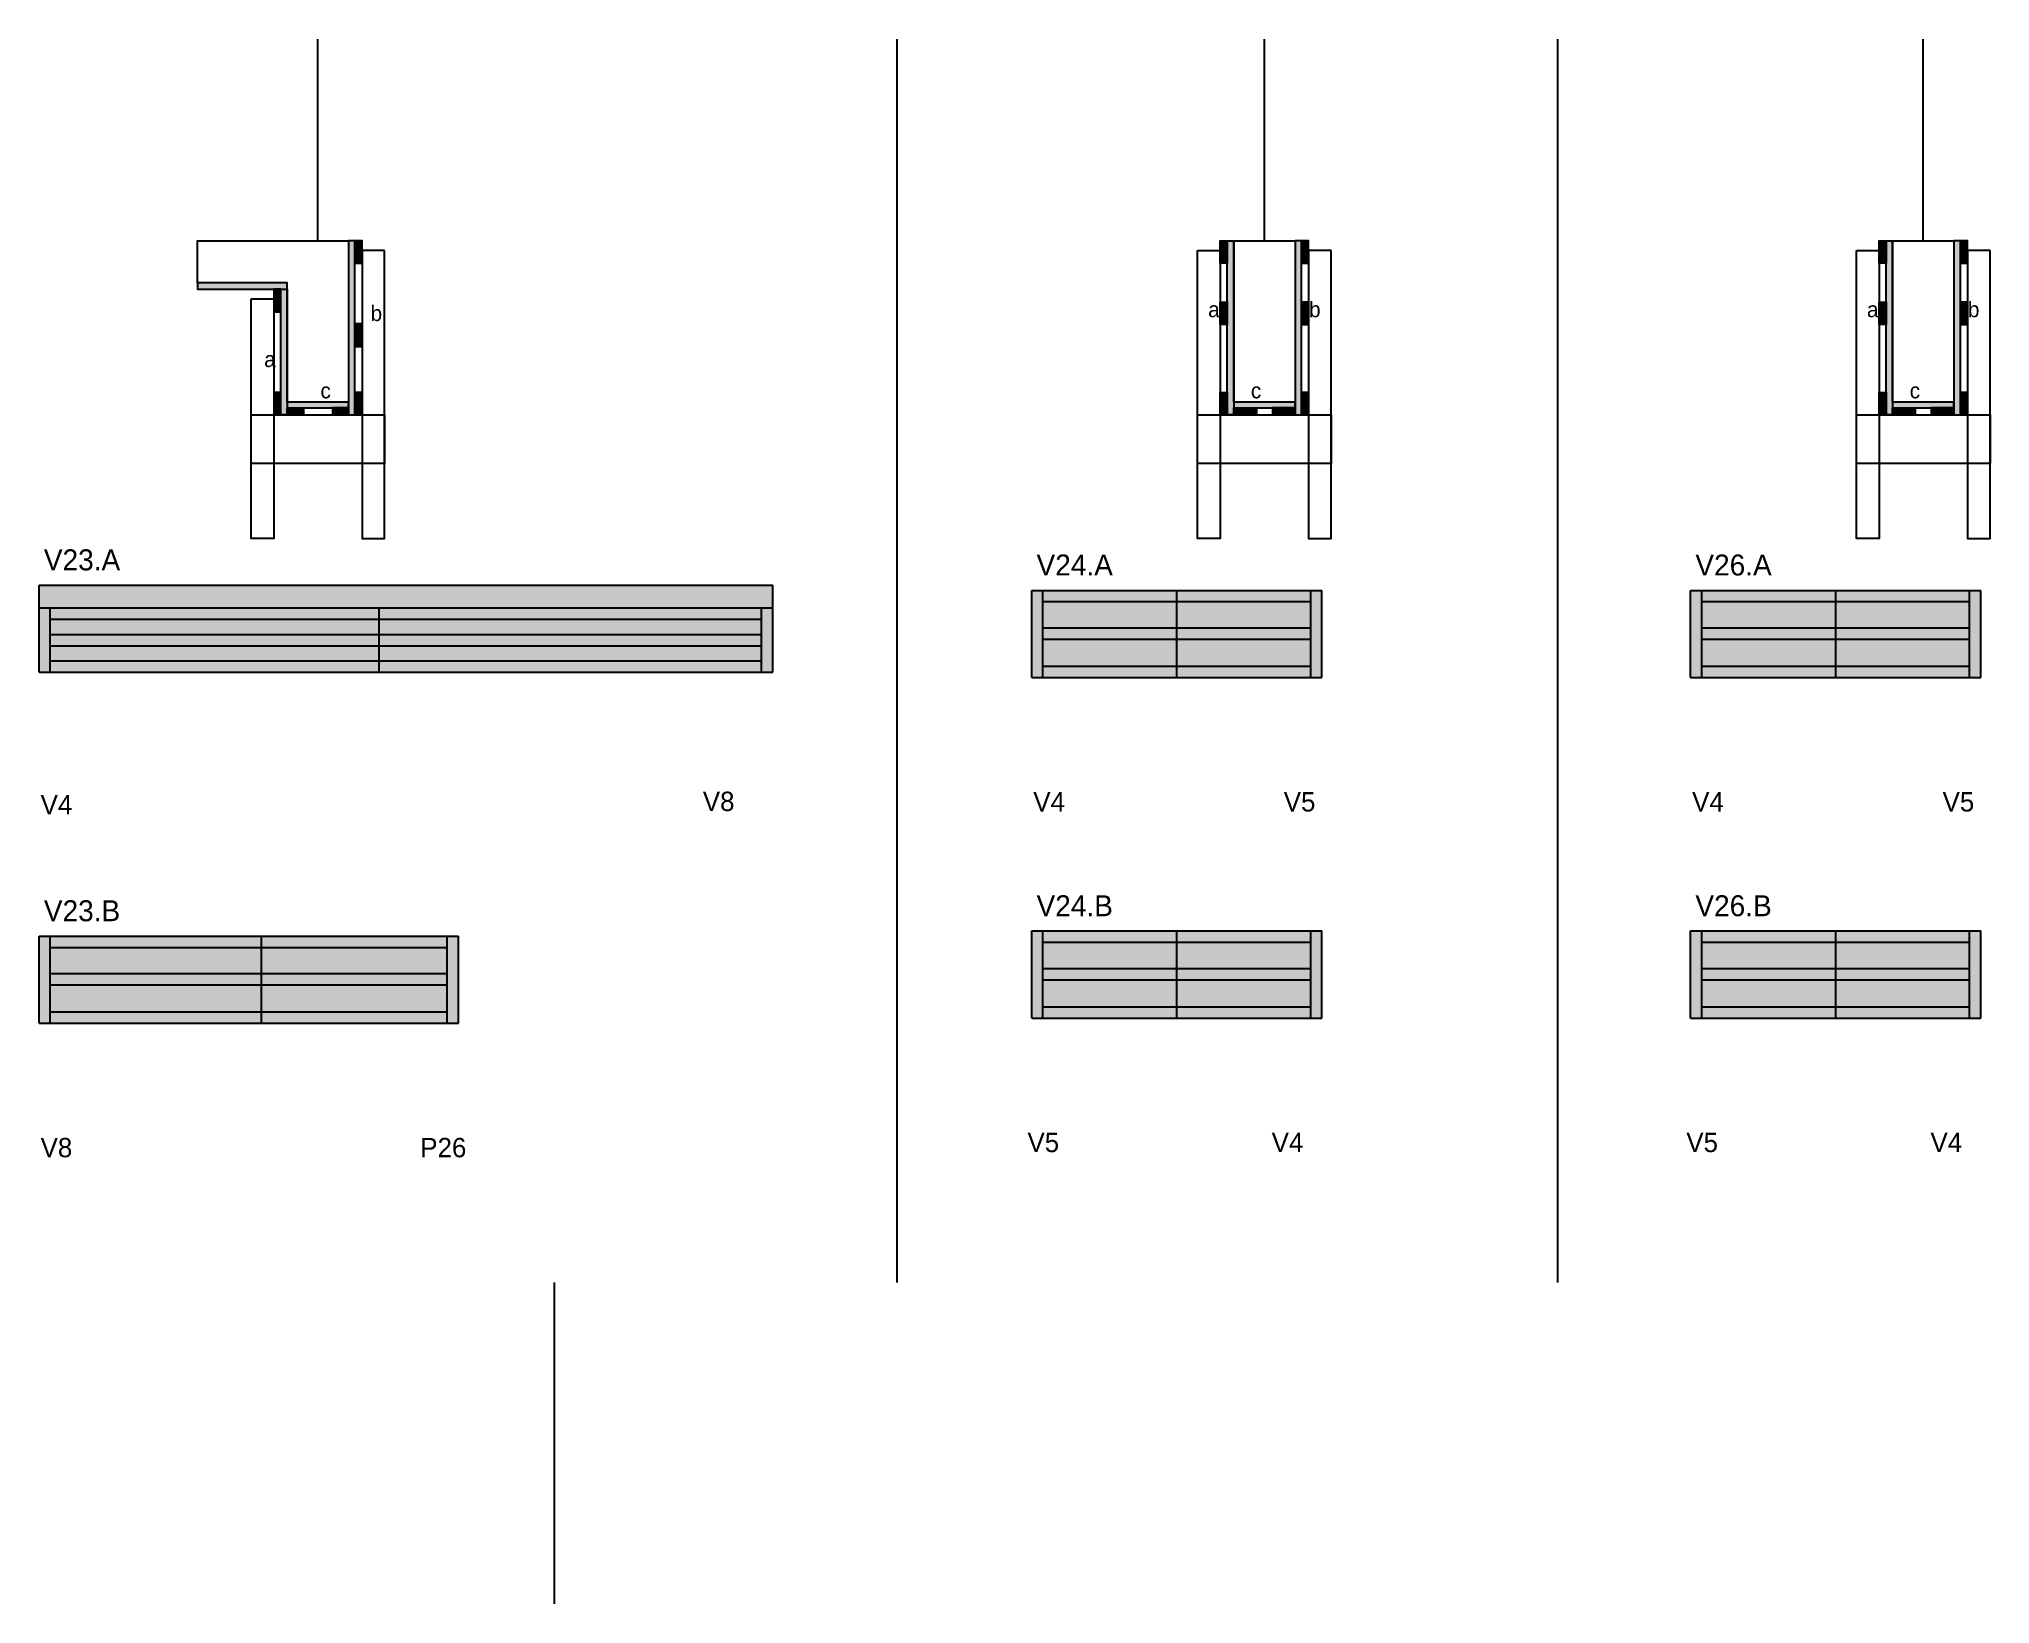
# Model space of a CAD drawing. Header units: metres. Extents: x 6168 to 7377, y 1516 to 2486.
import ezdxf

# ---------------------------------------------------------------- set-up
doc = ezdxf.new("R2010")
doc.units = ezdxf.units.M
for name, color, linetype in [('5', 7, 'Continuous'), ('CONCRETO', 7, 'Continuous'), ('COTA', 7, 'Continuous'), ('detalhes', 7, 'Continuous'), ('Hachura', 7, 'Continuous'), ('Madeira', 7, 'Continuous'), ('Painéis', 7, 'Continuous'), ('REAPROVEITAMENTO', 7, 'Continuous'), ('SARR_2.2x7', 7, 'Continuous'), ('SARR_3.5x7', 7, 'Continuous'), ('Texto Seção', 7, 'Continuous')]:
    doc.layers.add(name, color=color, linetype=linetype)

msp = doc.modelspace()

# ---------------------------------------------------------------- hatches: boundary and pattern name
at = {"layer": 'COTA'}
h = msp.add_hatch(color=7, dxfattribs=at)
h.dxf.hatch_style = 1
h.paths.add_polyline_path([(6622.8, 2133.7), (6622.8, 2147.7), (6622.8, 2147.7), (6167.8, 2147.7), (6167.8, 2147.7), (6167.8, 2133.7), (6167.8, 2133.7), (6622.8, 2133.7)])
at = {"layer": 'Hachura'}
h = msp.add_hatch(color=7, dxfattribs=at)
h.dxf.hatch_style = 1
h.paths.add_polyline_path([(6363.7, 2361.2), (6359.7, 2361.2), (6359.7, 2361.2), (6359.7, 2253.2), (6359.7, 2253.2), (6363.7, 2253.2), (6363.7, 2253.2), (6363.7, 2361.2)])
h = msp.add_hatch(color=7, dxfattribs=at)
h.dxf.hatch_style = 1
h.paths.add_polyline_path([(6363.7, 2347.2), (6368.1, 2347.2), (6368.1, 2347.2), (6368.1, 2361.2), (6368.1, 2361.2), (6363.7, 2361.2), (6363.7, 2361.2), (6363.7, 2347.2)])
h = msp.add_hatch(color=7, dxfattribs=at)
h.dxf.hatch_style = 1
h.paths.add_polyline_path([(6904.6, 2347.2), (6900.2, 2347.2), (6900.2, 2347.2), (6900.2, 2361.2), (6900.2, 2361.2), (6904.6, 2361.2), (6904.6, 2361.2), (6904.6, 2347.2)])
h = msp.add_hatch(color=7, dxfattribs=at)
h.dxf.hatch_style = 1
h.paths.add_polyline_path([(6908.6, 2361.2), (6904.6, 2361.2), (6904.6, 2361.2), (6904.6, 2253.2), (6904.6, 2253.2), (6908.6, 2253.2), (6908.6, 2253.2), (6908.6, 2361.2)])
h = msp.add_hatch(color=7, dxfattribs=at)
h.dxf.hatch_style = 1
h.paths.add_polyline_path([(6950.6, 2361.2), (6946.6, 2361.2), (6946.6, 2361.2), (6946.6, 2253.2), (6946.6, 2253.2), (6950.6, 2253.2), (6950.6, 2253.2), (6950.6, 2361.2)])
h = msp.add_hatch(color=7, dxfattribs=at)
h.dxf.hatch_style = 1
h.paths.add_polyline_path([(6950.6, 2347.2), (6955, 2347.2), (6955, 2347.2), (6955, 2361.2), (6955, 2361.2), (6950.6, 2361.2), (6950.6, 2361.2), (6950.6, 2347.2)])
h = msp.add_hatch(color=7, dxfattribs=at)
h.dxf.hatch_style = 1
h.paths.add_polyline_path([(7313.1, 2347.2), (7308.7, 2347.2), (7308.7, 2347.2), (7308.7, 2361.2), (7308.7, 2361.2), (7313.1, 2361.2), (7313.1, 2361.2), (7313.1, 2347.2)])
h = msp.add_hatch(color=7, dxfattribs=at)
h.dxf.hatch_style = 1
h.paths.add_polyline_path([(7317.1, 2361.2), (7313.1, 2361.2), (7313.1, 2361.2), (7313.1, 2253.2), (7313.1, 2253.2), (7317.1, 2253.2), (7317.1, 2253.2), (7317.1, 2361.2)])
h = msp.add_hatch(color=7, dxfattribs=at)
h.dxf.hatch_style = 1
h.paths.add_polyline_path([(7359.1, 2361.2), (7355.1, 2361.2), (7355.1, 2361.2), (7355.1, 2253.2), (7355.1, 2253.2), (7359.1, 2253.2), (7359.1, 2253.2), (7359.1, 2361.2)])
h = msp.add_hatch(color=7, dxfattribs=at)
h.dxf.hatch_style = 1
h.paths.add_polyline_path([(7359.1, 2347.2), (7363.5, 2347.2), (7363.5, 2347.2), (7363.5, 2361.2), (7363.5, 2361.2), (7359.1, 2361.2), (7359.1, 2361.2), (7359.1, 2347.2)])
h = msp.add_hatch(color=7, dxfattribs=at)
h.dxf.hatch_style = 1
h.paths.add_polyline_path([(6321.7, 2331.2), (6321.7, 2335.2), (6321.7, 2335.2), (6266.1, 2335.2), (6266.1, 2335.2), (6266.1, 2331.2), (6266.1, 2331.2), (6321.7, 2331.2)])
h = msp.add_hatch(color=7, dxfattribs=at)
h.dxf.hatch_style = 1
h.paths.add_polyline_path([(6313.3, 2317.2), (6317.7, 2317.2), (6317.7, 2317.2), (6317.7, 2331.2), (6317.7, 2331.2), (6313.3, 2331.2), (6313.3, 2331.2), (6313.3, 2317.2)])
h = msp.add_hatch(color=7, dxfattribs=at)
h.dxf.hatch_style = 1
h.paths.add_polyline_path([(6321.7, 2331.2), (6317.7, 2331.2), (6317.7, 2331.2), (6317.7, 2253.2), (6317.7, 2253.2), (6321.7, 2253.2), (6321.7, 2253.2), (6321.7, 2331.2)])
h = msp.add_hatch(color=7, dxfattribs=at)
h.dxf.hatch_style = 1
h.paths.add_polyline_path([(6904.6, 2309.2), (6900.2, 2309.2), (6900.2, 2309.2), (6900.2, 2323.2), (6900.2, 2323.2), (6904.6, 2323.2), (6904.6, 2323.2), (6904.6, 2309.2)])
h = msp.add_hatch(color=7, dxfattribs=at)
h.dxf.hatch_style = 1
h.paths.add_polyline_path([(6950.6, 2309.2), (6955, 2309.2), (6955, 2309.2), (6955, 2323.2), (6955, 2323.2), (6950.6, 2323.2), (6950.6, 2323.2), (6950.6, 2309.2)])
h = msp.add_hatch(color=7, dxfattribs=at)
h.dxf.hatch_style = 1
h.paths.add_polyline_path([(7313.1, 2309.2), (7308.7, 2309.2), (7308.7, 2309.2), (7308.7, 2323.2), (7308.7, 2323.2), (7313.1, 2323.2), (7313.1, 2323.2), (7313.1, 2309.2)])
h = msp.add_hatch(color=7, dxfattribs=at)
h.dxf.hatch_style = 1
h.paths.add_polyline_path([(7359.1, 2309.2), (7363.5, 2309.2), (7363.5, 2309.2), (7363.5, 2323.2), (7363.5, 2323.2), (7359.1, 2323.2), (7359.1, 2323.2), (7359.1, 2309.2)])
h = msp.add_hatch(color=7, dxfattribs=at)
h.dxf.hatch_style = 1
h.paths.add_polyline_path([(6363.7, 2295.7), (6368.1, 2295.7), (6368.1, 2295.7), (6368.1, 2309.7), (6368.1, 2309.7), (6363.7, 2309.7), (6363.7, 2309.7), (6363.7, 2295.7)])
h = msp.add_hatch(color=7, dxfattribs=at)
h.dxf.hatch_style = 1
h.paths.add_polyline_path([(6313.3, 2253.2), (6317.7, 2253.2), (6317.7, 2253.2), (6317.7, 2267.2), (6317.7, 2267.2), (6313.3, 2267.2), (6313.3, 2267.2), (6313.3, 2253.2)])
h = msp.add_hatch(color=7, dxfattribs=at)
h.dxf.hatch_style = 1
h.paths.add_polyline_path([(6363.7, 2253.2), (6368.1, 2253.2), (6368.1, 2253.2), (6368.1, 2267.2), (6368.1, 2267.2), (6363.7, 2267.2), (6363.7, 2267.2), (6363.7, 2253.2)])
h = msp.add_hatch(color=7, dxfattribs=at)
h.dxf.hatch_style = 1
h.paths.add_polyline_path([(6904.6, 2253.2), (6900.2, 2253.2), (6900.2, 2253.2), (6900.2, 2267.2), (6900.2, 2267.2), (6904.6, 2267.2), (6904.6, 2267.2), (6904.6, 2253.2)])
h = msp.add_hatch(color=7, dxfattribs=at)
h.dxf.hatch_style = 1
h.paths.add_polyline_path([(6950.6, 2253.2), (6955, 2253.2), (6955, 2253.2), (6955, 2267.2), (6955, 2267.2), (6950.6, 2267.2), (6950.6, 2267.2), (6950.6, 2253.2)])
h = msp.add_hatch(color=7, dxfattribs=at)
h.dxf.hatch_style = 1
h.paths.add_polyline_path([(7313.1, 2253.2), (7308.7, 2253.2), (7308.7, 2253.2), (7308.7, 2267.2), (7308.7, 2267.2), (7313.1, 2267.2), (7313.1, 2267.2), (7313.1, 2253.2)])
h = msp.add_hatch(color=7, dxfattribs=at)
h.dxf.hatch_style = 1
h.paths.add_polyline_path([(7359.1, 2253.2), (7363.5, 2253.2), (7363.5, 2253.2), (7363.5, 2267.2), (7363.5, 2267.2), (7359.1, 2267.2), (7359.1, 2267.2), (7359.1, 2253.2)])
h = msp.add_hatch(color=7, dxfattribs=at)
h.dxf.hatch_style = 1
h.paths.add_polyline_path([(6359.7, 2257.6), (6359.7, 2261.2), (6359.7, 2261.2), (6321.7, 2261.2), (6321.7, 2261.2), (6321.7, 2257.6), (6321.7, 2257.6), (6359.7, 2257.6)])
h = msp.add_hatch(color=7, dxfattribs=at)
h.dxf.hatch_style = 1
h.paths.add_polyline_path([(6321.7, 2253.2), (6321.7, 2257.6), (6321.7, 2257.6), (6331.7, 2257.6), (6331.7, 2257.6), (6331.7, 2253.2), (6331.7, 2253.2), (6321.7, 2253.2)])
h = msp.add_hatch(color=7, dxfattribs=at)
h.dxf.hatch_style = 1
h.paths.add_polyline_path([(6359.7, 2253.2), (6359.7, 2257.6), (6359.7, 2257.6), (6349.7, 2257.6), (6349.7, 2257.6), (6349.7, 2253.2), (6349.7, 2253.2), (6359.7, 2253.2)])
h = msp.add_hatch(color=7, dxfattribs=at)
h.dxf.hatch_style = 1
h.paths.add_polyline_path([(6946.6, 2257.6), (6946.6, 2261.2), (6946.6, 2261.2), (6908.6, 2261.2), (6908.6, 2261.2), (6908.6, 2257.6), (6908.6, 2257.6), (6946.6, 2257.6)])
h = msp.add_hatch(color=7, dxfattribs=at)
h.dxf.hatch_style = 1
h.paths.add_polyline_path([(6908.6, 2253.2), (6908.6, 2257.6), (6908.6, 2257.6), (6922.6, 2257.6), (6922.6, 2257.6), (6922.6, 2253.2), (6922.6, 2253.2), (6908.6, 2253.2)])
h = msp.add_hatch(color=7, dxfattribs=at)
h.dxf.hatch_style = 1
h.paths.add_polyline_path([(6946.6, 2253.2), (6946.6, 2257.6), (6946.6, 2257.6), (6932.6, 2257.6), (6932.6, 2257.6), (6932.6, 2253.2), (6932.6, 2253.2), (6946.6, 2253.2)])
h = msp.add_hatch(color=7, dxfattribs=at)
h.dxf.hatch_style = 1
h.paths.add_polyline_path([(7355.1, 2257.6), (7355.1, 2261.2), (7355.1, 2261.2), (7317.1, 2261.2), (7317.1, 2261.2), (7317.1, 2257.6), (7317.1, 2257.6), (7355.1, 2257.6)])
h = msp.add_hatch(color=7, dxfattribs=at)
h.dxf.hatch_style = 1
h.paths.add_polyline_path([(7317.1, 2253.2), (7317.1, 2257.6), (7317.1, 2257.6), (7331.1, 2257.6), (7331.1, 2257.6), (7331.1, 2253.2), (7331.1, 2253.2), (7317.1, 2253.2)])
h = msp.add_hatch(color=7, dxfattribs=at)
h.dxf.hatch_style = 1
h.paths.add_polyline_path([(7355.1, 2253.2), (7355.1, 2257.6), (7355.1, 2257.6), (7341.1, 2257.6), (7341.1, 2257.6), (7341.1, 2253.2), (7341.1, 2253.2), (7355.1, 2253.2)])
at = {"layer": 'REAPROVEITAMENTO'}
h = msp.add_hatch(color=7, dxfattribs=at)
h.dxf.hatch_style = 1
h.paths.add_polyline_path([(6963.3, 2090.5), (6963.3, 2144.6), (6963.3, 2144.6), (6783.3, 2144.8), (6783.3, 2144.8), (6783.3, 2090.7), (6783.3, 2090.7), (6963.3, 2090.5)])
h = msp.add_hatch(color=7, dxfattribs=at)
h.dxf.hatch_style = 1
h.paths.add_polyline_path([(7371.8, 2090.5), (7371.8, 2144.6), (7371.8, 2144.6), (7191.8, 2144.8), (7191.8, 2144.8), (7191.8, 2090.7), (7191.8, 2090.7), (7371.8, 2090.5)])
h = msp.add_hatch(color=7, dxfattribs=at)
h.dxf.hatch_style = 1
h.paths.add_polyline_path([(6167.8, 2093.8), (6167.8, 2134), (6167.8, 2134), (6622.8, 2133.8), (6622.8, 2133.8), (6622.8, 2093.7), (6622.8, 2093.7), (6167.8, 2093.8)])
h = msp.add_hatch(color=7, dxfattribs=at)
h.dxf.hatch_style = 1
h.paths.add_polyline_path([(6167.8, 1876.3), (6167.8, 1930.4), (6167.8, 1930.4), (6427.8, 1930.2), (6427.8, 1930.2), (6427.8, 1876), (6427.8, 1876), (6167.8, 1876.3)])
h = msp.add_hatch(color=7, dxfattribs=at)
h.dxf.hatch_style = 1
h.paths.add_polyline_path([(6963.3, 1879.3), (6963.3, 1933.4), (6963.3, 1933.4), (6783.3, 1933.6), (6783.3, 1933.6), (6783.3, 1879.5), (6783.3, 1879.5), (6963.3, 1879.3)])
h = msp.add_hatch(color=7, dxfattribs=at)
h.dxf.hatch_style = 1
h.paths.add_polyline_path([(7371.8, 1879.3), (7371.8, 1933.4), (7371.8, 1933.4), (7191.8, 1933.6), (7191.8, 1933.6), (7191.8, 1879.5), (7191.8, 1879.5), (7371.8, 1879.3)])

# ---------------------------------------------------------------- linework, layer by layer
at = {"color": 7, "lineweight": 25}
msp.add_line((6487.4, 1516.2), (6487.4, 1715.5), dxfattribs=at)
at = {"layer": 'CONCRETO', "color": 7, "lineweight": 25}
for points in [[(6266.1, 2335.2), (6266.1, 2361.2), (6321.7, 2361.2), (6321.7, 2361.2), (6359.7, 2361.2), (6359.7, 2261.2), (6321.7, 2261.2), (6321.7, 2335.2)], [(6908.6, 2361.2), (6908.6, 2361.2), (6946.6, 2361.2), (6946.6, 2333.2), (6946.6, 2333.2), (6946.6, 2261.2), (6908.6, 2261.2), (6908.6, 2361.2)], [(7317.1, 2361.2), (7317.1, 2361.2), (7355.1, 2361.2), (7355.1, 2333.2), (7355.1, 2333.2), (7355.1, 2261.2), (7317.1, 2261.2), (7317.1, 2361.2)]]:
    msp.add_lwpolyline(points, close=True, dxfattribs=at)
at = {"layer": 'COTA', "color": 7, "lineweight": 25}
for p, q in [((6699.6, 2486.2), (6699.6, 1715.5)), ((7109.4, 2486.2), (7109.4, 1715.5)), ((6167.8, 2133.7), (6167.8, 2147.7)), ((6167.8, 2147.7), (6622.8, 2147.7)), ((6622.8, 2133.7), (6622.8, 2147.7))]:
    msp.add_line(p, q, dxfattribs=at)
at = {"layer": 'Defpoints', "color": 7, "lineweight": 25}
for p, q in [((6340.7, 2361.2), (6340.7, 2486.2)), ((6927.6, 2361.2), (6927.6, 2486.2)), ((7336.1, 2361.2), (7336.1, 2486.2))]:
    msp.add_line(p, q, dxfattribs=at)
at = {"layer": 'Madeira', "color": 7, "lineweight": 25}
for points in [[(6363.7, 2347.2), (6368.1, 2347.2), (6368.1, 2361.2), (6363.7, 2361.2)], [(6904.6, 2347.2), (6900.2, 2347.2), (6900.2, 2361.2), (6904.6, 2361.2)], [(6950.6, 2347.2), (6955, 2347.2), (6955, 2361.2), (6950.6, 2361.2)], [(7313.1, 2347.2), (7308.7, 2347.2), (7308.7, 2361.2), (7313.1, 2361.2)], [(7359.1, 2347.2), (7363.5, 2347.2), (7363.5, 2361.2), (7359.1, 2361.2)], [(6313.3, 2317.2), (6317.7, 2317.2), (6317.7, 2331.2), (6313.3, 2331.2)], [(6904.6, 2309.2), (6900.2, 2309.2), (6900.2, 2323.2), (6904.6, 2323.2)], [(6950.6, 2309.2), (6955, 2309.2), (6955, 2323.2), (6950.6, 2323.2)], [(7313.1, 2309.2), (7308.7, 2309.2), (7308.7, 2323.2), (7313.1, 2323.2)], [(7359.1, 2309.2), (7363.5, 2309.2), (7363.5, 2323.2), (7359.1, 2323.2)], [(6363.7, 2295.7), (6368.1, 2295.7), (6368.1, 2309.7), (6363.7, 2309.7)], [(6313.3, 2253.2), (6317.7, 2253.2), (6317.7, 2267.2), (6313.3, 2267.2)], [(6363.7, 2253.2), (6368.1, 2253.2), (6368.1, 2267.2), (6363.7, 2267.2)], [(6904.6, 2253.2), (6900.2, 2253.2), (6900.2, 2267.2), (6904.6, 2267.2)], [(6950.6, 2253.2), (6955, 2253.2), (6955, 2267.2), (6950.6, 2267.2)], [(7313.1, 2253.2), (7308.7, 2253.2), (7308.7, 2267.2), (7313.1, 2267.2)], [(7359.1, 2253.2), (7363.5, 2253.2), (7363.5, 2267.2), (7359.1, 2267.2)], [(6321.7, 2253.2), (6321.7, 2257.6), (6331.7, 2257.6), (6331.7, 2253.2)], [(6359.7, 2253.2), (6359.7, 2257.6), (6349.7, 2257.6), (6349.7, 2253.2)], [(6908.6, 2253.2), (6908.6, 2257.6), (6922.6, 2257.6), (6922.6, 2253.2)], [(6946.6, 2253.2), (6946.6, 2257.6), (6932.6, 2257.6), (6932.6, 2253.2)], [(7317.1, 2253.2), (7317.1, 2257.6), (7331.1, 2257.6), (7331.1, 2253.2)], [(7355.1, 2253.2), (7355.1, 2257.6), (7341.1, 2257.6), (7341.1, 2253.2)]]:
    msp.add_lwpolyline(points, close=True, dxfattribs=at)
at = {"layer": 'Painéis', "color": 7, "lineweight": 25}
for p, q in [((6783.3, 2144.5), (6963.3, 2144.5)), ((6783.3, 2090.5), (6783.3, 2144.5)), ((6873.3, 2090.5), (6873.3, 2144.5)), ((6963.3, 2090.5), (6963.3, 2144.5)), ((7191.8, 2144.5), (7371.8, 2144.5)), ((7191.8, 2090.5), (7191.8, 2144.5)), ((7281.8, 2090.5), (7281.8, 2144.5)), ((7371.8, 2090.5), (7371.8, 2144.5)), ((6167.8, 2133.7), (6622.8, 2133.7)), ((6167.8, 2093.7), (6167.8, 2133.7)), ((6378.8, 2093.7), (6378.8, 2133.7)), ((6622.8, 2093.7), (6622.8, 2133.7)), ((6167.8, 2093.7), (6622.8, 2093.7)), ((6783.3, 2090.5), (6963.3, 2090.5)), ((7191.8, 2090.5), (7371.8, 2090.5)), ((6167.8, 1930.2), (6427.8, 1930.2)), ((6167.8, 1876.2), (6167.8, 1930.2)), ((6305.8, 1876.2), (6305.8, 1930.2)), ((6427.8, 1876.2), (6427.8, 1930.2)), ((6783.3, 1933.4), (6963.3, 1933.4)), ((6783.3, 1879.4), (6783.3, 1933.4)), ((6873.3, 1879.4), (6873.3, 1933.4)), ((6963.3, 1879.4), (6963.3, 1933.4)), ((7191.8, 1933.4), (7371.8, 1933.4)), ((7191.8, 1879.4), (7191.8, 1933.4)), ((7281.8, 1879.4), (7281.8, 1933.4)), ((7371.8, 1879.4), (7371.8, 1933.4)), ((6167.8, 1876.2), (6427.8, 1876.2)), ((6783.3, 1879.4), (6963.3, 1879.4)), ((7191.8, 1879.4), (7371.8, 1879.4))]:
    msp.add_line(p, q, dxfattribs=at)
for points in [[(6363.7, 2361.2), (6359.7, 2361.2), (6359.7, 2253.2), (6363.7, 2253.2)], [(6904.6, 2361.2), (6908.6, 2361.2), (6908.6, 2253.2), (6904.6, 2253.2)], [(6950.6, 2361.2), (6946.6, 2361.2), (6946.6, 2253.2), (6950.6, 2253.2)], [(7313.1, 2361.2), (7317.1, 2361.2), (7317.1, 2253.2), (7313.1, 2253.2)], [(7359.1, 2361.2), (7355.1, 2361.2), (7355.1, 2253.2), (7359.1, 2253.2)], [(6321.7, 2331.2), (6321.7, 2335.2), (6266.1, 2335.2), (6266.1, 2331.2)], [(6317.7, 2331.2), (6321.7, 2331.2), (6321.7, 2253.2), (6317.7, 2253.2)], [(6359.7, 2257.6), (6359.7, 2261.2), (6321.7, 2261.2), (6321.7, 2257.6)], [(6946.6, 2257.6), (6946.6, 2261.2), (6908.6, 2261.2), (6908.6, 2257.6)], [(7355.1, 2257.6), (7355.1, 2261.2), (7317.1, 2261.2), (7317.1, 2257.6)]]:
    msp.add_lwpolyline(points, close=True, dxfattribs=at)
at = {"layer": 'SARR_2.2x7', "color": 7, "lineweight": 25}
for p, q in [((6790.3, 2090.5), (6790.3, 2144.5)), ((6956.3, 2090.5), (6956.3, 2144.5)), ((7198.8, 2090.5), (7198.8, 2144.5)), ((7364.8, 2090.5), (7364.8, 2144.5)), ((6174.8, 2093.7), (6174.8, 2133.7)), ((6615.8, 2093.7), (6615.8, 2133.7)), ((6790.3, 2137.5), (6873.3, 2137.5)), ((6873.3, 2137.5), (6956.3, 2137.5)), ((7198.8, 2137.5), (7281.8, 2137.5)), ((7281.8, 2137.5), (7364.8, 2137.5)), ((6174.8, 2126.7), (6615.8, 2126.7)), ((6174.8, 2117.2), (6378.8, 2117.2)), ((6378.8, 2117.2), (6615.8, 2117.2)), ((6790.3, 2121.3), (6873.3, 2121.3)), ((6873.3, 2121.3), (6956.3, 2121.3)), ((7198.8, 2121.3), (7281.8, 2121.3)), ((7281.8, 2121.3), (7364.8, 2121.3)), ((6174.8, 2110.2), (6378.8, 2110.2)), ((6378.8, 2110.2), (6615.8, 2110.2)), ((6790.3, 2114.3), (6873.3, 2114.3)), ((6873.3, 2114.3), (6956.3, 2114.3)), ((7198.8, 2114.3), (7281.8, 2114.3)), ((7281.8, 2114.3), (7364.8, 2114.3)), ((6174.8, 2100.7), (6615.8, 2100.7)), ((6790.3, 2097.5), (6873.3, 2097.5)), ((6873.3, 2097.5), (6956.3, 2097.5)), ((7198.8, 2097.5), (7281.8, 2097.5)), ((7281.8, 2097.5), (7364.8, 2097.5)), ((6174.8, 1876.2), (6174.8, 1930.2)), ((6420.8, 1876.2), (6420.8, 1930.2)), ((6790.3, 1879.4), (6790.3, 1933.4)), ((6790.3, 1926.4), (6873.3, 1926.4)), ((6873.3, 1926.4), (6956.3, 1926.4)), ((6956.3, 1879.4), (6956.3, 1933.4)), ((7198.8, 1879.4), (7198.8, 1933.4)), ((7198.8, 1926.4), (7281.8, 1926.4)), ((7281.8, 1926.4), (7364.8, 1926.4)), ((7364.8, 1879.4), (7364.8, 1933.4)), ((6174.8, 1923.2), (6305.8, 1923.2)), ((6305.8, 1923.2), (6420.8, 1923.2)), ((6174.8, 1907), (6305.8, 1907)), ((6174.8, 1900), (6305.8, 1900)), ((6305.8, 1907), (6420.8, 1907)), ((6305.8, 1900), (6420.8, 1900)), ((6790.3, 1910.1), (6873.3, 1910.1)), ((6790.3, 1903.1), (6873.3, 1903.1)), ((6873.3, 1910.1), (6956.3, 1910.1)), ((6873.3, 1903.1), (6956.3, 1903.1)), ((7198.8, 1910.1), (7281.8, 1910.1)), ((7198.8, 1903.1), (7281.8, 1903.1)), ((7281.8, 1910.1), (7364.8, 1910.1)), ((7281.8, 1903.1), (7364.8, 1903.1)), ((6174.8, 1883.2), (6305.8, 1883.2)), ((6305.8, 1883.2), (6420.8, 1883.2)), ((6790.3, 1886.4), (6873.3, 1886.4)), ((6873.3, 1886.4), (6956.3, 1886.4)), ((7198.8, 1886.4), (7281.8, 1886.4)), ((7281.8, 1886.4), (7364.8, 1886.4))]:
    msp.add_line(p, q, dxfattribs=at)
at = {"layer": 'SARR_3.5x7', "color": 7, "lineweight": 25}
for points in [[(6382.1, 2355.2), (6368.1, 2355.2), (6368.1, 2176.7), (6382.1, 2176.7)], [(6886.2, 2355.2), (6900.2, 2355.2), (6900.2, 2176.7), (6886.2, 2176.7)], [(6969, 2355.2), (6955, 2355.2), (6955, 2176.7), (6969, 2176.7)], [(7294.7, 2355.2), (7308.7, 2355.2), (7308.7, 2176.7), (7294.7, 2176.7)], [(7377.5, 2355.2), (7363.5, 2355.2), (7363.5, 2176.7), (7377.5, 2176.7)], [(6299.3, 2325.2), (6313.3, 2325.2), (6313.3, 2176.7), (6299.3, 2176.7)], [(6299.3, 2253.2), (6382.1, 2253.2), (6382.1, 2223.2), (6299.3, 2223.2)], [(6886.2, 2253.2), (6969, 2253.2), (6969, 2223.2), (6886.2, 2223.2)], [(7294.7, 2253.2), (7377.5, 2253.2), (7377.5, 2223.2), (7294.7, 2223.2)]]:
    msp.add_lwpolyline(points, close=True, dxfattribs=at)

# ---------------------------------------------------------------- texts
at = {"layer": '5', "color": 7, "lineweight": 25}
for s, p in [('V4', (6168.8, 2005.6)), ('V8', (6579.4, 2007.7)), ('V4', (6784.3, 2007.4)), ('V5', (6939.6, 2007.4)), ('V4', (7192.8, 2007.4)), ('V5', (7348.1, 2007.4)), ('V8', (6168.8, 1793.1)), ('P26', (6404.2, 1793.1)), ('V5', (6780.7, 1796.3)), ('V4', (6932.1, 1796.3)), ('V5', (7189.2, 1796.3)), ('V4', (7340.6, 1796.3))]:
    msp.add_text(s, height=12, dxfattribs=at).set_placement(p)
at = {"layer": 'detalhes', "color": 7, "lineweight": 25}
for s, p in [('b', (6955.3, 2313.8)), ('b', (7363.8, 2313.8)), ('b', (6373.4, 2311.4)), ('a', (6892.7, 2313.8)), ('a', (7301.2, 2313.8)), ('a', (6307.4, 2282.9)), ('c', (6342.3, 2263.5)), ('c', (6919.2, 2263.5)), ('c', (7327.7, 2263.5))]:
    msp.add_text(s, height=9.6, dxfattribs=at).set_placement(p)
at = {"layer": 'Texto Seção', "color": 7, "lineweight": 25}
for s, p in [('V23.A', (6170.8, 2156.9)), ('V24.A', (6786.3, 2153.7)), ('V26.A', (7194.8, 2153.7)), ('V23.B', (6170.8, 1939.4)), ('V24.B', (6786.3, 1942.5)), ('V26.B', (7194.8, 1942.5))]:
    msp.add_text(s, height=13, dxfattribs=at).set_placement(p)

doc.saveas('drawing.dxf')
